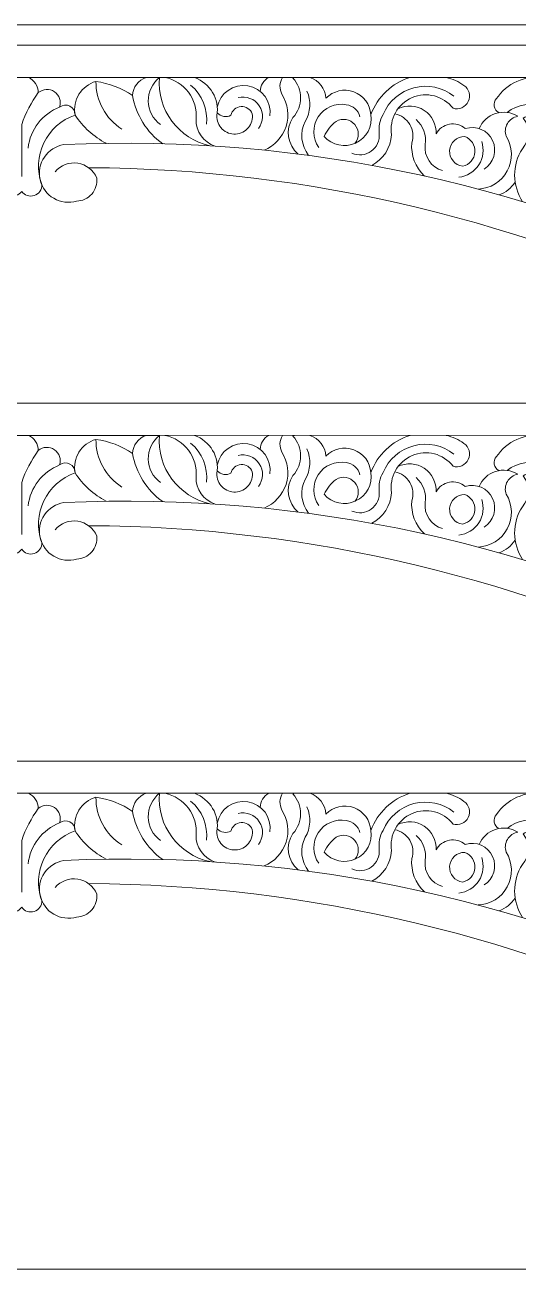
# Model space of a CAD drawing. Header units: millimetres. Extents: x 4597 to 4841, y -133 to 119.
# Drawn here: x 4699.6 to 4748, y -3.1 to 118.9 of the extents above; entities that cross this region are included whole.
import ezdxf

# ---------------------------------------------------------------- set-up
doc = ezdxf.new("R2010")
doc.units = ezdxf.units.MM
doc.header["$MEASUREMENT"] = 0
doc.layers.add('SITARA ALL', color=18, linetype='Continuous', true_color=0x000000)

msp = doc.modelspace()

# ---------------------------------------------------------------- linework, layer by layer
at = {"layer": 'SITARA ALL', "color": 1, "lineweight": 9, "true_color": 0xff0000}
for points, knots in [([(4597.32, 118.9), (4597.32, 118.9), (4841.32, 118.9), (4841.32, 118.9), (4841.32, 118.9), (4841.32, -3.1), (4841.32, -3.1), (4841.32, -3.1), (4597.32, -3.1), (4597.32, -3.1), (4597.32, -3.1), (4597.32, 118.9), (4597.32, 118.9)], [0, 0, 0, 0, 0.25, 0.25, 0.25, 0.5, 0.5, 0.5, 0.75, 0.75, 0.75, 1, 1, 1, 1]), ([(4609.71, 84.53), (4609.71, 84.53), (4599.32, 84.53), (4599.32, 84.53), (4599.32, 84.53), (4599.32, 116.9), (4599.32, 116.9), (4599.32, 116.9), (4699.32, 116.9), (4699.32, 116.9), (4699.32, 116.9), (4799.32, 116.9), (4799.32, 116.9), (4799.32, 116.9), (4799.32, 84.53), (4799.32, 84.53), (4799.32, 84.53), (4788.93, 84.53), (4788.93, 84.53)], [0, 0, 0, 0, 0.142857, 0.142857, 0.142857, 0.285714, 0.285714, 0.285714, 0.428571, 0.428571, 0.428571, 0.571429, 0.571429, 0.571429, 0.714286, 0.714286, 0.714286, 1, 1, 1, 1]), ([(4638.7, 113.75), (4638.7, 113.75), (4685.8, 113.75), (4685.8, 113.75), (4685.8, 113.75), (4699.32, 113.75), (4699.32, 113.75), (4699.32, 113.75), (4712.84, 113.75), (4712.84, 113.75), (4712.57, 110.59), (4714.68, 107.73), (4717.78, 107.05)], [0, 0, 0, 0, 0.2, 0.2, 0.2, 0.4, 0.4, 0.4, 0.6, 0.6, 0.6, 1, 1, 1, 1]), ([(4699.99, 113.75), (4700.57, 113.48), (4700.95, 112.9), (4700.95, 112.26), (4701.4, 112.64), (4702.05, 112.68), (4702.53, 112.35), (4703.02, 112.02), (4703.23, 111.41), (4703.04, 110.85), (4703.33, 111.07), (4703.73, 111.11), (4704.05, 110.94), (4704.37, 110.77), (4704.57, 110.43), (4704.55, 110.06), (4704.28, 111.52), (4705.17, 112.95), (4706.6, 113.36), (4706.58, 111.46), (4707.54, 109.7), (4709.14, 108.69)], [0, 0, 0, 0, 0.125, 0.125, 0.125, 0.25, 0.25, 0.25, 0.375, 0.375, 0.375, 0.5, 0.5, 0.5, 0.625, 0.625, 0.625, 0.75, 0.75, 0.75, 1, 1, 1, 1]), ([(4711.52, 113.75), (4710.76, 113.48), (4710.23, 112.78), (4710.19, 111.97), (4709.12, 112.71), (4707.89, 113.18), (4706.6, 113.36)], [0, 0, 0, 0, 0.333333, 0.333333, 0.333333, 1, 1, 1, 1]), ([(4712.92, 109.13), (4712.19, 109.67), (4711.75, 110.51), (4711.73, 111.42), (4711.72, 112.32), (4712.13, 113.19), (4712.84, 113.75), (4712.84, 113.75), (4759.94, 113.75), (4759.94, 113.75), (4757.9, 113.04), (4756.03, 111.94), (4754.42, 110.5), (4753.84, 112.24), (4752.32, 113.49), (4750.5, 113.74), (4748.68, 113.98), (4746.89, 113.17), (4745.86, 111.65)], [0, 0, 0, 0, 0.142857, 0.142857, 0.142857, 0.285714, 0.285714, 0.285714, 0.428571, 0.428571, 0.428571, 0.571429, 0.571429, 0.571429, 0.714286, 0.714286, 0.714286, 1, 1, 1, 1]), ([(4713.37, 113.75), (4715.28, 113.37), (4716.6, 111.6), (4716.42, 109.66), (4716.39, 108.47), (4717.15, 107.39), (4718.28, 107.02)], [0, 0, 0, 0, 0.333333, 0.333333, 0.333333, 1, 1, 1, 1]), ([(4718.5, 110.27), (4718.84, 109.9), (4719.4, 109.8), (4719.84, 110.04), (4719.95, 110.51), (4720.35, 110.85), (4720.83, 110.89), (4721.31, 110.92), (4721.76, 110.64), (4721.93, 110.19), (4722, 109.7), (4721.87, 109.21), (4721.56, 108.83), (4721.25, 108.45), (4720.79, 108.22), (4720.3, 108.19), (4719.81, 108.16), (4719.33, 108.35), (4718.98, 108.69), (4718.64, 109.04), (4718.45, 109.51), (4718.47, 110.01), (4718.73, 111.62), (4717.81, 113.19), (4716.26, 113.75)], [0, 0, 0, 0, 0.111111, 0.111111, 0.111111, 0.222222, 0.222222, 0.222222, 0.333333, 0.333333, 0.333333, 0.444444, 0.444444, 0.444444, 0.555556, 0.555556, 0.555556, 0.666667, 0.666667, 0.666667, 0.777778, 0.777778, 0.777778, 1, 1, 1, 1]), ([(4724.91, 113.75), (4724.59, 113.25), (4724.56, 112.62), (4724.84, 112.1), (4725.43, 111.16), (4725.58, 110.01), (4725.24, 108.95), (4724.9, 107.89), (4724.11, 107.04), (4723.09, 106.62)], [0, 0, 0, 0, 0.25, 0.25, 0.25, 0.5, 0.5, 0.5, 1, 1, 1, 1]), ([(4726.08, 113.75), (4726.03, 113.73), (4725.97, 113.71), (4725.92, 113.69), (4726.92, 112.59), (4726.92, 110.91), (4725.92, 109.81), (4725.15, 108.66), (4725.37, 107.12), (4726.43, 106.24)], [0, 0, 0, 0, 0.25, 0.25, 0.25, 0.5, 0.5, 0.5, 1, 1, 1, 1]), ([(4733.56, 110.11), (4733.49, 111.12), (4732.84, 111.99), (4731.88, 112.34), (4730.93, 112.69), (4729.86, 112.44), (4729.16, 111.71), (4729.09, 112.65), (4728.47, 113.45), (4727.58, 113.75)], [0, 0, 0, 0, 0.25, 0.25, 0.25, 0.5, 0.5, 0.5, 1, 1, 1, 1]), ([(4737.4, 113.75), (4735.62, 113.2), (4734.21, 111.85), (4733.56, 110.11), (4733.75, 108.95), (4733.14, 107.81), (4732.07, 107.31), (4731.01, 106.82), (4729.75, 107.09), (4728.98, 107.97), (4729.25, 108.55), (4729.65, 109.05), (4730.16, 109.44), (4730.76, 109.79), (4731.53, 109.66), (4731.98, 109.13), (4732.43, 108.59), (4732.44, 107.81), (4731.99, 107.28)], [0, 0, 0, 0, 0.142857, 0.142857, 0.142857, 0.285714, 0.285714, 0.285714, 0.428571, 0.428571, 0.428571, 0.571429, 0.571429, 0.571429, 0.714286, 0.714286, 0.714286, 1, 1, 1, 1]), ([(4733.66, 105.12), (4734.78, 105.72), (4735.51, 106.86), (4735.59, 108.13), (4735.35, 109.66), (4736.17, 111.16), (4737.6, 111.77), (4739.02, 112.38), (4740.67, 111.95), (4741.62, 110.73), (4742.21, 110.55), (4742.85, 110.83), (4743.11, 111.39), (4743.38, 111.95), (4743.2, 112.62), (4742.69, 112.97), (4742.17, 113.34), (4741.58, 113.61), (4740.95, 113.75)], [0, 0, 0, 0, 0.142857, 0.142857, 0.142857, 0.285714, 0.285714, 0.285714, 0.428571, 0.428571, 0.428571, 0.571429, 0.571429, 0.571429, 0.714286, 0.714286, 0.714286, 1, 1, 1, 1]), ([(4689.51, 108.69), (4691.1, 109.7), (4692.06, 111.46), (4692.04, 113.36), (4693.47, 112.95), (4694.36, 111.52), (4694.09, 110.06), (4695.43, 109.6), (4696.53, 108.62), (4697.15, 107.34), (4697.76, 106.06), (4697.83, 104.58), (4697.36, 103.24), (4697.33, 102.76), (4697.63, 102.32), (4698.09, 102.17), (4698.55, 102.02), (4699.05, 102.19), (4699.32, 102.58), (4699.59, 102.19), (4700.09, 102.02), (4700.55, 102.17), (4701.01, 102.32), (4701.31, 102.76), (4701.29, 103.24), (4700.81, 104.58), (4700.88, 106.05), (4701.49, 107.33), (4702.1, 108.61), (4703.21, 109.6), (4704.55, 110.06), (4705.33, 108.9), (4706.38, 107.94), (4707.61, 107.29)], [0, 0, 0, 0, 0.083333, 0.083333, 0.083333, 0.166667, 0.166667, 0.166667, 0.25, 0.25, 0.25, 0.333333, 0.333333, 0.333333, 0.416667, 0.416667, 0.416667, 0.5, 0.5, 0.5, 0.583333, 0.583333, 0.583333, 0.666667, 0.666667, 0.666667, 0.75, 0.75, 0.75, 0.833333, 0.833333, 0.833333, 1, 1, 1, 1]), ([(4700.95, 112.26), (4700.26, 111.31), (4699.71, 110.25), (4699.32, 109.14), (4699.32, 109.14), (4699.32, 104.04), (4699.32, 104.04)], [0, 0, 0, 0, 0.333333, 0.333333, 0.333333, 1, 1, 1, 1]), ([(4723.66, 109.97), (4723.86, 111.38), (4722.9, 112.69), (4721.5, 112.92), (4720.09, 113.15), (4718.76, 112.22), (4718.5, 110.82)], [0, 0, 0, 0, 0.333333, 0.333333, 0.333333, 1, 1, 1, 1]), ([(4727.45, 106.1), (4726.71, 107.06), (4726.58, 108.36), (4727.12, 109.44), (4727.66, 110.34), (4727.73, 111.46), (4727.29, 112.42)], [0, 0, 0, 0, 0.333333, 0.333333, 0.333333, 1, 1, 1, 1]), ([(4741.71, 111.91), (4740.6, 112.78), (4739.15, 113.09), (4737.79, 112.74), (4736.42, 112.38), (4735.3, 111.41), (4734.76, 110.11), (4734.43, 109.55), (4734.3, 108.89), (4734.38, 108.25), (4734.45, 107.57), (4734.15, 106.91), (4733.6, 106.52), (4733.05, 106.12), (4732.33, 106.05), (4731.71, 106.33)], [0, 0, 0, 0, 0.166667, 0.166667, 0.166667, 0.333333, 0.333333, 0.333333, 0.5, 0.5, 0.5, 0.666667, 0.666667, 0.666667, 1, 1, 1, 1]), ([(4722.53, 108.74), (4723.03, 109.39), (4723.07, 110.28), (4722.62, 110.97), (4722.17, 111.65), (4721.33, 111.97), (4720.54, 111.77)], [0, 0, 0, 0, 0.333333, 0.333333, 0.333333, 1, 1, 1, 1]), ([(4732.48, 109.89), (4732.33, 110.53), (4731.8, 111), (4731.15, 111.07), (4730.07, 111.27), (4728.99, 110.8), (4728.4, 109.88), (4727.81, 108.97), (4727.83, 107.78), (4728.45, 106.89)], [0, 0, 0, 0, 0.25, 0.25, 0.25, 0.5, 0.5, 0.5, 1, 1, 1, 1]), ([(4744.67, 104.76), (4745.61, 105.35), (4745.97, 106.55), (4745.5, 107.56), (4745.03, 108.58), (4743.88, 109.08), (4742.82, 108.73), (4742.39, 109.1), (4741.81, 109.26), (4741.26, 109.16), (4740.7, 109.05), (4740.22, 108.7), (4739.95, 108.21), (4740.01, 109.13), (4739.57, 110.01), (4738.8, 110.52), (4738.03, 111.03), (4737.05, 111.09), (4736.22, 110.68)], [0, 0, 0, 0, 0.142857, 0.142857, 0.142857, 0.285714, 0.285714, 0.285714, 0.428571, 0.428571, 0.428571, 0.571429, 0.571429, 0.571429, 0.714286, 0.714286, 0.714286, 1, 1, 1, 1]), ([(4745.89, 111.67), (4745.69, 111.47), (4745.61, 111.2), (4745.65, 110.92), (4745.7, 110.65), (4745.87, 110.42), (4746.12, 110.3)], [0, 0, 0, 0, 0.333333, 0.333333, 0.333333, 1, 1, 1, 1]), ([(4746.92, 110.32), (4747.95, 111.13), (4749.33, 111.33), (4750.54, 110.84), (4751.76, 110.35), (4752.61, 109.25), (4752.78, 107.95), (4752.3, 108.53), (4751.49, 108.71), (4750.81, 108.39), (4750.83, 108.95), (4750.54, 109.48), (4750.06, 109.77), (4749.57, 110.05), (4748.97, 110.06), (4748.49, 109.77), (4749.19, 108.88), (4749.16, 107.62), (4748.42, 106.76), (4747.4, 105.17), (4747.41, 103.14), (4748.44, 101.56)], [0, 0, 0, 0, 0.125, 0.125, 0.125, 0.25, 0.25, 0.25, 0.375, 0.375, 0.375, 0.5, 0.5, 0.5, 0.625, 0.625, 0.625, 0.75, 0.75, 0.75, 1, 1, 1, 1]), ([(4738.81, 104.08), (4737.92, 104.93), (4737.47, 106.13), (4737.57, 107.35), (4737.76, 107.94), (4737.7, 108.59), (4737.38, 109.14), (4737.06, 109.68), (4736.52, 110.06), (4735.91, 110.18)], [0, 0, 0, 0, 0.25, 0.25, 0.25, 0.5, 0.5, 0.5, 1, 1, 1, 1]), ([(4744.07, 102.8), (4745.28, 102.84), (4746.37, 103.53), (4746.94, 104.59), (4747.51, 105.66), (4747.47, 106.95), (4746.83, 107.98), (4746.68, 108.39), (4746.73, 108.84), (4746.95, 109.22), (4747.17, 109.6), (4747.54, 109.86), (4747.97, 109.94), (4747.32, 110.35), (4746.53, 110.45), (4745.79, 110.21), (4745.06, 109.98), (4744.47, 109.44), (4744.18, 108.73)], [0, 0, 0, 0, 0.142857, 0.142857, 0.142857, 0.285714, 0.285714, 0.285714, 0.428571, 0.428571, 0.428571, 0.571429, 0.571429, 0.571429, 0.714286, 0.714286, 0.714286, 1, 1, 1, 1]), ([(4740.58, 104.61), (4739.47, 104.93), (4738.75, 106.01), (4738.88, 107.16), (4739.04, 108.08), (4738.7, 109.01), (4738, 109.62)], [0, 0, 0, 0, 0.333333, 0.333333, 0.333333, 1, 1, 1, 1]), ([(4769.42, 96.94), (4768.99, 97.24), (4768.44, 97.36), (4767.93, 97.24), (4767.41, 97.13), (4766.96, 96.81), (4766.69, 96.35), (4768.72, 95.71), (4770.38, 94.24), (4771.28, 92.31), (4750.35, 103.11), (4726.98, 108.23), (4703.45, 107.16), (4702.68, 107.04), (4701.99, 106.6), (4701.55, 105.94), (4701.11, 105.29), (4700.96, 104.49), (4701.13, 103.72), (4701.31, 102.95), (4701.79, 102.29), (4702.46, 101.9), (4703.14, 101.5), (4703.95, 101.4), (4704.71, 101.62), (4705.28, 101.63), (4705.81, 101.89), (4706.19, 102.31), (4706.57, 102.74), (4706.75, 103.31), (4706.69, 103.87), (4706.36, 104.66), (4705.65, 105.21), (4704.81, 105.34), (4703.98, 105.46), (4703.13, 105.15), (4702.59, 104.5)], [0, 0, 0, 0, 0.076923, 0.076923, 0.076923, 0.153846, 0.153846, 0.153846, 0.230769, 0.230769, 0.230769, 0.307692, 0.307692, 0.307692, 0.384615, 0.384615, 0.384615, 0.461538, 0.461538, 0.461538, 0.538462, 0.538462, 0.538462, 0.615385, 0.615385, 0.615385, 0.692308, 0.692308, 0.692308, 0.769231, 0.769231, 0.769231, 0.846154, 0.846154, 0.846154, 1, 1, 1, 1]), ([(4742.57, 105.05), (4743.23, 105.19), (4743.72, 105.75), (4743.76, 106.43), (4743.81, 107.1), (4743.4, 107.72), (4742.77, 107.95), (4741.99, 107.97), (4741.33, 107.37), (4741.28, 106.59), (4741.23, 105.82), (4741.8, 105.14), (4742.57, 105.05)], [0, 0, 0, 0, 0.25, 0.25, 0.25, 0.5, 0.5, 0.5, 0.75, 0.75, 0.75, 1, 1, 1, 1]), ([(4742.19, 103.97), (4742.99, 104.06), (4743.71, 104.5), (4744.15, 105.18), (4744.58, 105.86), (4744.69, 106.7), (4744.43, 107.47)], [0, 0, 0, 0, 0.333333, 0.333333, 0.333333, 1, 1, 1, 1]), ([(4609.71, 49.44), (4609.71, 49.44), (4599.32, 49.44), (4599.32, 49.44), (4599.32, 49.44), (4599.32, 81.81), (4599.32, 81.81), (4599.32, 81.81), (4699.32, 81.81), (4699.32, 81.81), (4699.32, 81.81), (4799.32, 81.81), (4799.32, 81.81), (4799.32, 81.81), (4799.32, 49.44), (4799.32, 49.44), (4799.32, 49.44), (4788.93, 49.44), (4788.93, 49.44)], [0, 0, 0, 0, 0.142857, 0.142857, 0.142857, 0.285714, 0.285714, 0.285714, 0.428571, 0.428571, 0.428571, 0.571429, 0.571429, 0.571429, 0.714286, 0.714286, 0.714286, 1, 1, 1, 1]), ([(4638.7, 78.66), (4638.7, 78.66), (4685.8, 78.65), (4685.8, 78.65), (4685.8, 78.65), (4699.32, 78.65), (4699.32, 78.65), (4699.32, 78.65), (4712.84, 78.65), (4712.84, 78.65), (4712.57, 75.49), (4714.68, 72.63), (4717.78, 71.95)], [0, 0, 0, 0, 0.2, 0.2, 0.2, 0.4, 0.4, 0.4, 0.6, 0.6, 0.6, 1, 1, 1, 1]), ([(4689.51, 73.59), (4691.1, 74.6), (4692.06, 76.37), (4692.04, 78.26), (4693.47, 77.86), (4694.36, 76.43), (4694.09, 74.97), (4695.43, 74.5), (4696.53, 73.52), (4697.15, 72.24), (4697.76, 70.96), (4697.83, 69.48), (4697.36, 68.14), (4697.33, 67.66), (4697.63, 67.23), (4698.09, 67.07), (4698.55, 66.92), (4699.05, 67.09), (4699.32, 67.49), (4699.59, 67.09), (4700.09, 66.92), (4700.55, 67.07), (4701.01, 67.23), (4701.31, 67.66), (4701.29, 68.14), (4700.81, 69.48), (4700.88, 70.95), (4701.49, 72.24), (4702.1, 73.52), (4703.21, 74.5), (4704.55, 74.97), (4705.33, 73.8), (4706.38, 72.85), (4707.61, 72.19)], [0, 0, 0, 0, 0.083333, 0.083333, 0.083333, 0.166667, 0.166667, 0.166667, 0.25, 0.25, 0.25, 0.333333, 0.333333, 0.333333, 0.416667, 0.416667, 0.416667, 0.5, 0.5, 0.5, 0.583333, 0.583333, 0.583333, 0.666667, 0.666667, 0.666667, 0.75, 0.75, 0.75, 0.833333, 0.833333, 0.833333, 1, 1, 1, 1]), ([(4699.99, 78.65), (4700.57, 78.39), (4700.95, 77.81), (4700.95, 77.17), (4701.4, 77.55), (4702.05, 77.58), (4702.53, 77.25), (4703.02, 76.92), (4703.23, 76.31), (4703.04, 75.75), (4703.33, 75.98), (4703.73, 76.01), (4704.05, 75.84), (4704.37, 75.68), (4704.57, 75.33), (4704.55, 74.97), (4704.28, 76.43), (4705.17, 77.86), (4706.6, 78.26), (4706.58, 76.37), (4707.54, 74.6), (4709.14, 73.59)], [0, 0, 0, 0, 0.125, 0.125, 0.125, 0.25, 0.25, 0.25, 0.375, 0.375, 0.375, 0.5, 0.5, 0.5, 0.625, 0.625, 0.625, 0.75, 0.75, 0.75, 1, 1, 1, 1]), ([(4711.52, 78.65), (4710.76, 78.38), (4710.23, 77.68), (4710.19, 76.88), (4709.12, 77.61), (4707.89, 78.08), (4706.6, 78.26)], [0, 0, 0, 0, 0.333333, 0.333333, 0.333333, 1, 1, 1, 1]), ([(4712.92, 74.04), (4712.19, 74.57), (4711.75, 75.42), (4711.73, 76.32), (4711.72, 77.23), (4712.13, 78.09), (4712.84, 78.65), (4712.84, 78.65), (4759.94, 78.66), (4759.94, 78.66), (4757.9, 77.94), (4756.03, 76.84), (4754.42, 75.4), (4753.84, 77.14), (4752.32, 78.4), (4750.5, 78.64), (4748.68, 78.88), (4746.89, 78.07), (4745.86, 76.55)], [0, 0, 0, 0, 0.142857, 0.142857, 0.142857, 0.285714, 0.285714, 0.285714, 0.428571, 0.428571, 0.428571, 0.571429, 0.571429, 0.571429, 0.714286, 0.714286, 0.714286, 1, 1, 1, 1]), ([(4713.37, 78.65), (4715.28, 78.27), (4716.6, 76.51), (4716.42, 74.57), (4716.39, 73.37), (4717.15, 72.3), (4718.28, 71.92)], [0, 0, 0, 0, 0.333333, 0.333333, 0.333333, 1, 1, 1, 1]), ([(4718.5, 75.18), (4718.84, 74.8), (4719.4, 74.71), (4719.84, 74.94), (4719.95, 75.41), (4720.35, 75.76), (4720.83, 75.79), (4721.31, 75.82), (4721.76, 75.54), (4721.93, 75.09), (4722, 74.61), (4721.87, 74.11), (4721.56, 73.73), (4721.25, 73.35), (4720.79, 73.12), (4720.3, 73.1), (4719.81, 73.07), (4719.33, 73.25), (4718.98, 73.6), (4718.64, 73.94), (4718.45, 74.42), (4718.47, 74.91), (4718.73, 76.53), (4717.81, 78.1), (4716.26, 78.65)], [0, 0, 0, 0, 0.111111, 0.111111, 0.111111, 0.222222, 0.222222, 0.222222, 0.333333, 0.333333, 0.333333, 0.444444, 0.444444, 0.444444, 0.555556, 0.555556, 0.555556, 0.666667, 0.666667, 0.666667, 0.777778, 0.777778, 0.777778, 1, 1, 1, 1]), ([(4724.91, 78.65), (4724.59, 78.16), (4724.56, 77.53), (4724.84, 77), (4725.43, 76.06), (4725.58, 74.91), (4725.24, 73.85), (4724.9, 72.8), (4724.11, 71.94), (4723.09, 71.52)], [0, 0, 0, 0, 0.25, 0.25, 0.25, 0.5, 0.5, 0.5, 1, 1, 1, 1]), ([(4726.08, 78.65), (4726.03, 78.64), (4725.97, 78.62), (4725.92, 78.59), (4726.92, 77.49), (4726.92, 75.81), (4725.92, 74.71), (4725.15, 73.56), (4725.37, 72.02), (4726.43, 71.14)], [0, 0, 0, 0, 0.25, 0.25, 0.25, 0.5, 0.5, 0.5, 1, 1, 1, 1]), ([(4733.56, 75.01), (4733.49, 76.02), (4732.84, 76.9), (4731.88, 77.24), (4730.93, 77.59), (4729.86, 77.35), (4729.16, 76.62), (4729.09, 77.55), (4728.47, 78.35), (4727.58, 78.65)], [0, 0, 0, 0, 0.25, 0.25, 0.25, 0.5, 0.5, 0.5, 1, 1, 1, 1]), ([(4737.4, 78.65), (4735.62, 78.1), (4734.21, 76.76), (4733.56, 75.01), (4733.75, 73.85), (4733.14, 72.71), (4732.07, 72.22), (4731.01, 71.72), (4729.75, 71.99), (4728.98, 72.88), (4729.25, 73.45), (4729.65, 73.96), (4730.16, 74.34), (4730.76, 74.7), (4731.53, 74.56), (4731.98, 74.03), (4732.43, 73.5), (4732.44, 72.72), (4731.99, 72.18)], [0, 0, 0, 0, 0.142857, 0.142857, 0.142857, 0.285714, 0.285714, 0.285714, 0.428571, 0.428571, 0.428571, 0.571429, 0.571429, 0.571429, 0.714286, 0.714286, 0.714286, 1, 1, 1, 1]), ([(4733.66, 70.03), (4734.78, 70.63), (4735.51, 71.76), (4735.59, 73.03), (4735.35, 74.56), (4736.17, 76.06), (4737.6, 76.67), (4739.02, 77.29), (4740.67, 76.86), (4741.62, 75.63), (4742.21, 75.45), (4742.85, 75.73), (4743.11, 76.29), (4743.38, 76.85), (4743.2, 77.52), (4742.69, 77.87), (4742.17, 78.25), (4741.58, 78.52), (4740.95, 78.65)], [0, 0, 0, 0, 0.142857, 0.142857, 0.142857, 0.285714, 0.285714, 0.285714, 0.428571, 0.428571, 0.428571, 0.571429, 0.571429, 0.571429, 0.714286, 0.714286, 0.714286, 1, 1, 1, 1]), ([(4700.95, 77.17), (4700.26, 76.21), (4699.71, 75.16), (4699.32, 74.04), (4699.32, 74.04), (4699.32, 68.94), (4699.32, 68.94)], [0, 0, 0, 0, 0.333333, 0.333333, 0.333333, 1, 1, 1, 1]), ([(4723.66, 74.88), (4723.86, 76.28), (4722.9, 77.59), (4721.5, 77.82), (4720.09, 78.05), (4718.76, 77.12), (4718.5, 75.73)], [0, 0, 0, 0, 0.333333, 0.333333, 0.333333, 1, 1, 1, 1]), ([(4722.53, 73.64), (4723.03, 74.29), (4723.07, 75.19), (4722.62, 75.87), (4722.17, 76.55), (4721.33, 76.88), (4720.54, 76.68)], [0, 0, 0, 0, 0.333333, 0.333333, 0.333333, 1, 1, 1, 1]), ([(4727.45, 71.01), (4726.71, 71.97), (4726.58, 73.26), (4727.12, 74.34), (4727.66, 75.25), (4727.73, 76.36), (4727.29, 77.32)], [0, 0, 0, 0, 0.333333, 0.333333, 0.333333, 1, 1, 1, 1]), ([(4741.71, 76.81), (4740.6, 77.69), (4739.15, 78), (4737.79, 77.64), (4736.42, 77.29), (4735.3, 76.31), (4734.76, 75.01), (4734.43, 74.45), (4734.3, 73.8), (4734.38, 73.15), (4734.45, 72.48), (4734.15, 71.82), (4733.6, 71.42), (4733.05, 71.03), (4732.33, 70.95), (4731.71, 71.23)], [0, 0, 0, 0, 0.166667, 0.166667, 0.166667, 0.333333, 0.333333, 0.333333, 0.5, 0.5, 0.5, 0.666667, 0.666667, 0.666667, 1, 1, 1, 1]), ([(4732.48, 74.8), (4732.33, 75.43), (4731.8, 75.9), (4731.15, 75.98), (4730.07, 76.17), (4728.99, 75.71), (4728.4, 74.79), (4727.81, 73.87), (4727.83, 72.69), (4728.45, 71.79)], [0, 0, 0, 0, 0.25, 0.25, 0.25, 0.5, 0.5, 0.5, 1, 1, 1, 1]), ([(4744.67, 69.66), (4745.61, 70.25), (4745.97, 71.46), (4745.5, 72.47), (4745.03, 73.48), (4743.88, 73.98), (4742.82, 73.64), (4742.39, 74.01), (4741.81, 74.16), (4741.26, 74.06), (4740.7, 73.96), (4740.22, 73.61), (4739.95, 73.11), (4740.01, 74.03), (4739.57, 74.92), (4738.8, 75.43), (4738.03, 75.94), (4737.05, 76), (4736.22, 75.59)], [0, 0, 0, 0, 0.142857, 0.142857, 0.142857, 0.285714, 0.285714, 0.285714, 0.428571, 0.428571, 0.428571, 0.571429, 0.571429, 0.571429, 0.714286, 0.714286, 0.714286, 1, 1, 1, 1]), ([(4745.89, 76.57), (4745.69, 76.38), (4745.61, 76.1), (4745.65, 75.83), (4745.7, 75.56), (4745.87, 75.32), (4746.12, 75.2)], [0, 0, 0, 0, 0.333333, 0.333333, 0.333333, 1, 1, 1, 1]), ([(4746.92, 75.22), (4747.95, 76.03), (4749.33, 76.23), (4750.54, 75.74), (4751.76, 75.26), (4752.61, 74.15), (4752.78, 72.85), (4752.3, 73.43), (4751.49, 73.62), (4750.81, 73.3), (4750.83, 73.86), (4750.54, 74.38), (4750.06, 74.67), (4749.57, 74.96), (4748.97, 74.96), (4748.49, 74.68), (4749.19, 73.79), (4749.16, 72.52), (4748.42, 71.66), (4747.4, 70.08), (4747.41, 68.04), (4748.44, 66.47)], [0, 0, 0, 0, 0.125, 0.125, 0.125, 0.25, 0.25, 0.25, 0.375, 0.375, 0.375, 0.5, 0.5, 0.5, 0.625, 0.625, 0.625, 0.75, 0.75, 0.75, 1, 1, 1, 1]), ([(4738.81, 68.99), (4737.92, 69.83), (4737.47, 71.03), (4737.57, 72.25), (4737.76, 72.85), (4737.7, 73.5), (4737.38, 74.04), (4737.06, 74.58), (4736.52, 74.96), (4735.91, 75.08)], [0, 0, 0, 0, 0.25, 0.25, 0.25, 0.5, 0.5, 0.5, 1, 1, 1, 1]), ([(4740.58, 69.51), (4739.47, 69.84), (4738.75, 70.92), (4738.88, 72.07), (4739.04, 72.98), (4738.7, 73.91), (4738, 74.52)], [0, 0, 0, 0, 0.333333, 0.333333, 0.333333, 1, 1, 1, 1]), ([(4744.07, 67.7), (4745.28, 67.75), (4746.37, 68.43), (4746.94, 69.5), (4747.51, 70.57), (4747.47, 71.85), (4746.83, 72.88), (4746.68, 73.29), (4746.73, 73.75), (4746.95, 74.13), (4747.17, 74.5), (4747.54, 74.77), (4747.97, 74.84), (4747.32, 75.25), (4746.53, 75.35), (4745.79, 75.12), (4745.06, 74.89), (4744.47, 74.35), (4744.18, 73.64)], [0, 0, 0, 0, 0.142857, 0.142857, 0.142857, 0.285714, 0.285714, 0.285714, 0.428571, 0.428571, 0.428571, 0.571429, 0.571429, 0.571429, 0.714286, 0.714286, 0.714286, 1, 1, 1, 1]), ([(4769.42, 61.84), (4768.99, 62.15), (4768.44, 62.26), (4767.93, 62.15), (4767.41, 62.04), (4766.96, 61.71), (4766.69, 61.25), (4768.72, 60.61), (4770.38, 59.15), (4771.28, 57.22), (4750.35, 68.01), (4726.98, 73.13), (4703.45, 72.07), (4702.68, 71.94), (4701.99, 71.5), (4701.55, 70.85), (4701.11, 70.2), (4700.96, 69.39), (4701.13, 68.63), (4701.31, 67.86), (4701.79, 67.2), (4702.46, 66.8), (4703.14, 66.4), (4703.95, 66.3), (4704.71, 66.52), (4705.28, 66.54), (4705.81, 66.79), (4706.19, 67.22), (4706.57, 67.65), (4706.75, 68.21), (4706.69, 68.78), (4706.36, 69.56), (4705.65, 70.11), (4704.81, 70.24), (4703.98, 70.37), (4703.13, 70.05), (4702.59, 69.4)], [0, 0, 0, 0, 0.076923, 0.076923, 0.076923, 0.153846, 0.153846, 0.153846, 0.230769, 0.230769, 0.230769, 0.307692, 0.307692, 0.307692, 0.384615, 0.384615, 0.384615, 0.461538, 0.461538, 0.461538, 0.538462, 0.538462, 0.538462, 0.615385, 0.615385, 0.615385, 0.692308, 0.692308, 0.692308, 0.769231, 0.769231, 0.769231, 0.846154, 0.846154, 0.846154, 1, 1, 1, 1]), ([(4742.57, 69.96), (4743.23, 70.1), (4743.72, 70.66), (4743.76, 71.33), (4743.81, 72), (4743.4, 72.62), (4742.77, 72.85), (4741.99, 72.87), (4741.33, 72.28), (4741.28, 71.5), (4741.23, 70.72), (4741.8, 70.04), (4742.57, 69.96)], [0, 0, 0, 0, 0.25, 0.25, 0.25, 0.5, 0.5, 0.5, 0.75, 0.75, 0.75, 1, 1, 1, 1]), ([(4742.19, 68.88), (4742.99, 68.96), (4743.71, 69.41), (4744.15, 70.09), (4744.58, 70.76), (4744.69, 71.6), (4744.43, 72.37)], [0, 0, 0, 0, 0.333333, 0.333333, 0.333333, 1, 1, 1, 1]), ([(4609.71, 14.34), (4609.71, 14.34), (4599.32, 14.34), (4599.32, 14.34), (4599.32, 14.34), (4599.32, 46.71), (4599.32, 46.71), (4599.32, 46.71), (4699.32, 46.71), (4699.32, 46.71), (4699.32, 46.71), (4799.32, 46.71), (4799.32, 46.71), (4799.32, 46.71), (4799.32, 14.34), (4799.32, 14.34), (4799.32, 14.34), (4788.93, 14.34), (4788.93, 14.34)], [0, 0, 0, 0, 0.142857, 0.142857, 0.142857, 0.285714, 0.285714, 0.285714, 0.428571, 0.428571, 0.428571, 0.571429, 0.571429, 0.571429, 0.714286, 0.714286, 0.714286, 1, 1, 1, 1]), ([(4638.7, 43.56), (4638.7, 43.56), (4685.8, 43.56), (4685.8, 43.56), (4685.8, 43.56), (4699.32, 43.56), (4699.32, 43.56), (4699.32, 43.56), (4712.84, 43.56), (4712.84, 43.56), (4712.57, 40.4), (4714.68, 37.53), (4717.78, 36.86)], [0, 0, 0, 0, 0.2, 0.2, 0.2, 0.4, 0.4, 0.4, 0.6, 0.6, 0.6, 1, 1, 1, 1]), ([(4689.51, 38.49), (4691.1, 39.51), (4692.06, 41.27), (4692.04, 43.17), (4693.47, 42.76), (4694.36, 41.33), (4694.09, 39.87), (4695.43, 39.41), (4696.53, 38.43), (4697.15, 37.15), (4697.76, 35.87), (4697.83, 34.39), (4697.36, 33.05), (4697.33, 32.57), (4697.63, 32.13), (4698.09, 31.98), (4698.55, 31.82), (4699.05, 31.99), (4699.32, 32.39), (4699.59, 31.99), (4700.09, 31.82), (4700.55, 31.98), (4701.01, 32.13), (4701.31, 32.57), (4701.29, 33.05), (4700.81, 34.39), (4700.88, 35.86), (4701.49, 37.14), (4702.1, 38.42), (4703.21, 39.41), (4704.55, 39.87), (4705.33, 38.7), (4706.38, 37.75), (4707.61, 37.09)], [0, 0, 0, 0, 0.083333, 0.083333, 0.083333, 0.166667, 0.166667, 0.166667, 0.25, 0.25, 0.25, 0.333333, 0.333333, 0.333333, 0.416667, 0.416667, 0.416667, 0.5, 0.5, 0.5, 0.583333, 0.583333, 0.583333, 0.666667, 0.666667, 0.666667, 0.75, 0.75, 0.75, 0.833333, 0.833333, 0.833333, 1, 1, 1, 1]), ([(4699.99, 43.56), (4700.57, 43.29), (4700.95, 42.71), (4700.95, 42.07), (4701.4, 42.45), (4702.05, 42.49), (4702.53, 42.16), (4703.02, 41.83), (4703.23, 41.22), (4703.04, 40.66), (4703.33, 40.88), (4703.73, 40.92), (4704.05, 40.75), (4704.37, 40.58), (4704.57, 40.24), (4704.55, 39.87), (4704.28, 41.33), (4705.17, 42.76), (4706.6, 43.17), (4706.58, 41.27), (4707.54, 39.51), (4709.14, 38.49)], [0, 0, 0, 0, 0.125, 0.125, 0.125, 0.25, 0.25, 0.25, 0.375, 0.375, 0.375, 0.5, 0.5, 0.5, 0.625, 0.625, 0.625, 0.75, 0.75, 0.75, 1, 1, 1, 1]), ([(4711.52, 43.56), (4710.76, 43.29), (4710.23, 42.59), (4710.19, 41.78), (4709.12, 42.52), (4707.89, 42.99), (4706.6, 43.17)], [0, 0, 0, 0, 0.333333, 0.333333, 0.333333, 1, 1, 1, 1]), ([(4712.92, 38.94), (4712.19, 39.47), (4711.75, 40.32), (4711.73, 41.23), (4711.72, 42.13), (4712.13, 43), (4712.84, 43.56), (4712.84, 43.56), (4759.94, 43.56), (4759.94, 43.56), (4757.9, 42.85), (4756.03, 41.74), (4754.42, 40.31), (4753.84, 42.05), (4752.32, 43.3), (4750.5, 43.54), (4748.68, 43.79), (4746.89, 42.98), (4745.86, 41.46)], [0, 0, 0, 0, 0.142857, 0.142857, 0.142857, 0.285714, 0.285714, 0.285714, 0.428571, 0.428571, 0.428571, 0.571429, 0.571429, 0.571429, 0.714286, 0.714286, 0.714286, 1, 1, 1, 1]), ([(4713.37, 43.56), (4715.28, 43.17), (4716.6, 41.41), (4716.42, 39.47), (4716.39, 38.28), (4717.15, 37.2), (4718.28, 36.82)], [0, 0, 0, 0, 0.333333, 0.333333, 0.333333, 1, 1, 1, 1]), ([(4718.5, 40.08), (4718.84, 39.71), (4719.4, 39.61), (4719.84, 39.85), (4719.95, 40.32), (4720.35, 40.66), (4720.83, 40.69), (4721.31, 40.73), (4721.76, 40.45), (4721.93, 40), (4722, 39.51), (4721.87, 39.02), (4721.56, 38.64), (4721.25, 38.26), (4720.79, 38.03), (4720.3, 38), (4719.81, 37.97), (4719.33, 38.16), (4718.98, 38.5), (4718.64, 38.85), (4718.45, 39.32), (4718.47, 39.81), (4718.73, 41.43), (4717.81, 43), (4716.26, 43.56)], [0, 0, 0, 0, 0.111111, 0.111111, 0.111111, 0.222222, 0.222222, 0.222222, 0.333333, 0.333333, 0.333333, 0.444444, 0.444444, 0.444444, 0.555556, 0.555556, 0.555556, 0.666667, 0.666667, 0.666667, 0.777778, 0.777778, 0.777778, 1, 1, 1, 1]), ([(4723.66, 39.78), (4723.86, 41.19), (4722.9, 42.49), (4721.5, 42.73), (4720.09, 42.96), (4718.76, 42.03), (4718.5, 40.63)], [0, 0, 0, 0, 0.333333, 0.333333, 0.333333, 1, 1, 1, 1]), ([(4724.91, 43.56), (4724.59, 43.06), (4724.56, 42.43), (4724.84, 41.91), (4725.43, 40.97), (4725.58, 39.82), (4725.24, 38.76), (4724.9, 37.7), (4724.11, 36.85), (4723.09, 36.43)], [0, 0, 0, 0, 0.25, 0.25, 0.25, 0.5, 0.5, 0.5, 1, 1, 1, 1]), ([(4726.08, 43.56), (4726.03, 43.54), (4725.97, 43.52), (4725.92, 43.5), (4726.92, 42.4), (4726.92, 40.72), (4725.92, 39.61), (4725.15, 38.47), (4725.37, 36.93), (4726.43, 36.04)], [0, 0, 0, 0, 0.25, 0.25, 0.25, 0.5, 0.5, 0.5, 1, 1, 1, 1]), ([(4733.56, 39.92), (4733.49, 40.93), (4732.84, 41.8), (4731.88, 42.15), (4730.93, 42.5), (4729.86, 42.25), (4729.16, 41.52), (4729.09, 42.46), (4728.47, 43.26), (4727.58, 43.56)], [0, 0, 0, 0, 0.25, 0.25, 0.25, 0.5, 0.5, 0.5, 1, 1, 1, 1]), ([(4737.4, 43.56), (4735.62, 43.01), (4734.21, 41.66), (4733.56, 39.92), (4733.75, 38.76), (4733.14, 37.62), (4732.07, 37.12), (4731.01, 36.63), (4729.75, 36.9), (4728.98, 37.78), (4729.25, 38.36), (4729.65, 38.86), (4730.16, 39.25), (4730.76, 39.6), (4731.53, 39.47), (4731.98, 38.94), (4732.43, 38.4), (4732.44, 37.62), (4731.99, 37.09)], [0, 0, 0, 0, 0.142857, 0.142857, 0.142857, 0.285714, 0.285714, 0.285714, 0.428571, 0.428571, 0.428571, 0.571429, 0.571429, 0.571429, 0.714286, 0.714286, 0.714286, 1, 1, 1, 1]), ([(4741.71, 41.72), (4740.6, 42.59), (4739.15, 42.9), (4737.79, 42.55), (4736.42, 42.19), (4735.3, 41.22), (4734.76, 39.92), (4734.43, 39.35), (4734.3, 38.7), (4734.38, 38.06), (4734.45, 37.38), (4734.15, 36.72), (4733.6, 36.33), (4733.05, 35.93), (4732.33, 35.86), (4731.71, 36.14)], [0, 0, 0, 0, 0.166667, 0.166667, 0.166667, 0.333333, 0.333333, 0.333333, 0.5, 0.5, 0.5, 0.666667, 0.666667, 0.666667, 1, 1, 1, 1]), ([(4733.66, 34.93), (4734.78, 35.53), (4735.51, 36.67), (4735.59, 37.94), (4735.35, 39.47), (4736.17, 40.97), (4737.6, 41.58), (4739.02, 42.19), (4740.67, 41.76), (4741.62, 40.54), (4742.21, 40.36), (4742.85, 40.64), (4743.11, 41.2), (4743.38, 41.76), (4743.2, 42.43), (4742.69, 42.77), (4742.17, 43.15), (4741.58, 43.42), (4740.95, 43.56)], [0, 0, 0, 0, 0.142857, 0.142857, 0.142857, 0.285714, 0.285714, 0.285714, 0.428571, 0.428571, 0.428571, 0.571429, 0.571429, 0.571429, 0.714286, 0.714286, 0.714286, 1, 1, 1, 1]), ([(4700.95, 42.07), (4700.26, 41.11), (4699.71, 40.06), (4699.32, 38.94), (4699.32, 38.94), (4699.32, 33.85), (4699.32, 33.85)], [0, 0, 0, 0, 0.333333, 0.333333, 0.333333, 1, 1, 1, 1]), ([(4722.53, 38.55), (4723.03, 39.2), (4723.07, 40.09), (4722.62, 40.77), (4722.17, 41.46), (4721.33, 41.78), (4720.54, 41.58)], [0, 0, 0, 0, 0.333333, 0.333333, 0.333333, 1, 1, 1, 1]), ([(4727.45, 35.91), (4726.71, 36.87), (4726.58, 38.17), (4727.12, 39.25), (4727.66, 40.15), (4727.73, 41.26), (4727.29, 42.22)], [0, 0, 0, 0, 0.333333, 0.333333, 0.333333, 1, 1, 1, 1]), ([(4732.48, 39.7), (4732.33, 40.34), (4731.8, 40.81), (4731.15, 40.88), (4730.07, 41.08), (4728.99, 40.61), (4728.4, 39.69), (4727.81, 38.77), (4727.83, 37.59), (4728.45, 36.7)], [0, 0, 0, 0, 0.25, 0.25, 0.25, 0.5, 0.5, 0.5, 1, 1, 1, 1]), ([(4744.67, 34.57), (4745.61, 35.16), (4745.97, 36.36), (4745.5, 37.37), (4745.03, 38.38), (4743.88, 38.89), (4742.82, 38.54), (4742.39, 38.91), (4741.81, 39.07), (4741.26, 38.96), (4740.7, 38.86), (4740.22, 38.51), (4739.95, 38.01), (4740.01, 38.94), (4739.57, 39.82), (4738.8, 40.33), (4738.03, 40.84), (4737.05, 40.9), (4736.22, 40.49)], [0, 0, 0, 0, 0.142857, 0.142857, 0.142857, 0.285714, 0.285714, 0.285714, 0.428571, 0.428571, 0.428571, 0.571429, 0.571429, 0.571429, 0.714286, 0.714286, 0.714286, 1, 1, 1, 1]), ([(4745.89, 41.48), (4745.69, 41.28), (4745.61, 41), (4745.65, 40.73), (4745.7, 40.46), (4745.87, 40.23), (4746.12, 40.1)], [0, 0, 0, 0, 0.333333, 0.333333, 0.333333, 1, 1, 1, 1]), ([(4746.92, 40.12), (4747.95, 40.94), (4749.33, 41.14), (4750.54, 40.65), (4751.76, 40.16), (4752.61, 39.05), (4752.78, 37.76), (4752.3, 38.34), (4751.49, 38.52), (4750.81, 38.2), (4750.83, 38.76), (4750.54, 39.29), (4750.06, 39.57), (4749.57, 39.86), (4748.97, 39.86), (4748.49, 39.58), (4749.19, 38.69), (4749.16, 37.42), (4748.42, 36.57), (4747.4, 34.98), (4747.41, 32.95), (4748.44, 31.37)], [0, 0, 0, 0, 0.125, 0.125, 0.125, 0.25, 0.25, 0.25, 0.375, 0.375, 0.375, 0.5, 0.5, 0.5, 0.625, 0.625, 0.625, 0.75, 0.75, 0.75, 1, 1, 1, 1]), ([(4738.81, 33.89), (4737.92, 34.73), (4737.47, 35.93), (4737.57, 37.15), (4737.76, 37.75), (4737.7, 38.4), (4737.38, 38.95), (4737.06, 39.49), (4736.52, 39.87), (4735.91, 39.99)], [0, 0, 0, 0, 0.25, 0.25, 0.25, 0.5, 0.5, 0.5, 1, 1, 1, 1]), ([(4740.58, 34.42), (4739.47, 34.74), (4738.75, 35.82), (4738.88, 36.97), (4739.04, 37.89), (4738.7, 38.82), (4738, 39.43)], [0, 0, 0, 0, 0.333333, 0.333333, 0.333333, 1, 1, 1, 1]), ([(4744.07, 32.61), (4745.28, 32.65), (4746.37, 33.34), (4746.94, 34.4), (4747.51, 35.47), (4747.47, 36.76), (4746.83, 37.78), (4746.68, 38.2), (4746.73, 38.65), (4746.95, 39.03), (4747.17, 39.41), (4747.54, 39.67), (4747.97, 39.75), (4747.32, 40.15), (4746.53, 40.26), (4745.79, 40.02), (4745.06, 39.79), (4744.47, 39.25), (4744.18, 38.54)], [0, 0, 0, 0, 0.142857, 0.142857, 0.142857, 0.285714, 0.285714, 0.285714, 0.428571, 0.428571, 0.428571, 0.571429, 0.571429, 0.571429, 0.714286, 0.714286, 0.714286, 1, 1, 1, 1]), ([(4769.42, 26.75), (4768.99, 27.05), (4768.44, 27.16), (4767.93, 27.05), (4767.41, 26.94), (4766.96, 26.62), (4766.69, 26.16), (4768.72, 25.52), (4770.38, 24.05), (4771.28, 22.12), (4750.35, 32.92), (4726.98, 38.04), (4703.45, 36.97), (4702.68, 36.84), (4701.99, 36.4), (4701.55, 35.75), (4701.11, 35.1), (4700.96, 34.3), (4701.13, 33.53), (4701.31, 32.76), (4701.79, 32.1), (4702.46, 31.7), (4703.14, 31.31), (4703.95, 31.2), (4704.71, 31.42), (4705.28, 31.44), (4705.81, 31.69), (4706.19, 32.12), (4706.57, 32.55), (4706.75, 33.12), (4706.69, 33.68), (4706.36, 34.46), (4705.65, 35.02), (4704.81, 35.15), (4703.98, 35.27), (4703.13, 34.96), (4702.59, 34.31)], [0, 0, 0, 0, 0.076923, 0.076923, 0.076923, 0.153846, 0.153846, 0.153846, 0.230769, 0.230769, 0.230769, 0.307692, 0.307692, 0.307692, 0.384615, 0.384615, 0.384615, 0.461538, 0.461538, 0.461538, 0.538462, 0.538462, 0.538462, 0.615385, 0.615385, 0.615385, 0.692308, 0.692308, 0.692308, 0.769231, 0.769231, 0.769231, 0.846154, 0.846154, 0.846154, 1, 1, 1, 1]), ([(4742.57, 34.86), (4743.23, 35), (4743.72, 35.56), (4743.76, 36.23), (4743.81, 36.91), (4743.4, 37.53), (4742.77, 37.76), (4741.99, 37.78), (4741.33, 37.18), (4741.28, 36.4), (4741.23, 35.63), (4741.8, 34.94), (4742.57, 34.86)], [0, 0, 0, 0, 0.25, 0.25, 0.25, 0.5, 0.5, 0.5, 0.75, 0.75, 0.75, 1, 1, 1, 1]), ([(4742.19, 33.78), (4742.99, 33.87), (4743.71, 34.31), (4744.15, 34.99), (4744.58, 35.67), (4744.69, 36.51), (4744.43, 37.27)], [0, 0, 0, 0, 0.333333, 0.333333, 0.333333, 1, 1, 1, 1])]:
    msp.add_open_spline(points, degree=3, knots=knots, dxfattribs=at)
for points in [[(4723.54, 113.75), (4723.04, 113.47), (4722.72, 112.94), (4722.72, 112.36)], [(4717.44, 109.16), (4717.59, 110.62), (4717.01, 112.06), (4715.89, 113)], [(4710.19, 111.97), (4710.52, 110.07), (4711.58, 108.37), (4713.15, 107.25)], [(4703.04, 110.85), (4701.34, 110.18), (4700.15, 108.64), (4699.95, 106.83)], [(4768.44, 89.94), (4749, 99.66), (4727.6, 104.78), (4705.88, 104.9)], [(4746.15, 102.23), (4746.78, 102.47), (4747.33, 102.91), (4747.71, 103.47)], [(4723.54, 78.65), (4723.04, 78.37), (4722.72, 77.84), (4722.72, 77.27)], [(4710.19, 76.88), (4710.52, 74.97), (4711.58, 73.28), (4713.15, 72.16)], [(4717.44, 74.07), (4717.59, 75.53), (4717.01, 76.96), (4715.89, 77.9)], [(4703.04, 75.75), (4701.34, 75.09), (4700.15, 73.54), (4699.95, 71.73)], [(4768.44, 54.84), (4749, 64.57), (4727.6, 69.69), (4705.88, 69.8)], [(4746.15, 67.13), (4746.78, 67.38), (4747.33, 67.81), (4747.71, 68.38)], [(4717.44, 38.97), (4717.59, 40.43), (4717.01, 41.87), (4715.89, 42.8)], [(4723.54, 43.56), (4723.04, 43.28), (4722.72, 42.75), (4722.72, 42.17)], [(4710.19, 41.78), (4710.52, 39.88), (4711.58, 38.18), (4713.15, 37.06)], [(4703.04, 40.66), (4701.34, 39.99), (4700.15, 38.45), (4699.95, 36.63)], [(4768.44, 19.75), (4749, 29.47), (4727.6, 34.59), (4705.88, 34.71)], [(4746.15, 32.04), (4746.78, 32.28), (4747.33, 32.72), (4747.71, 33.28)]]:
    msp.add_open_spline(points, degree=3, dxfattribs=at)

doc.saveas('drawing.dxf')
